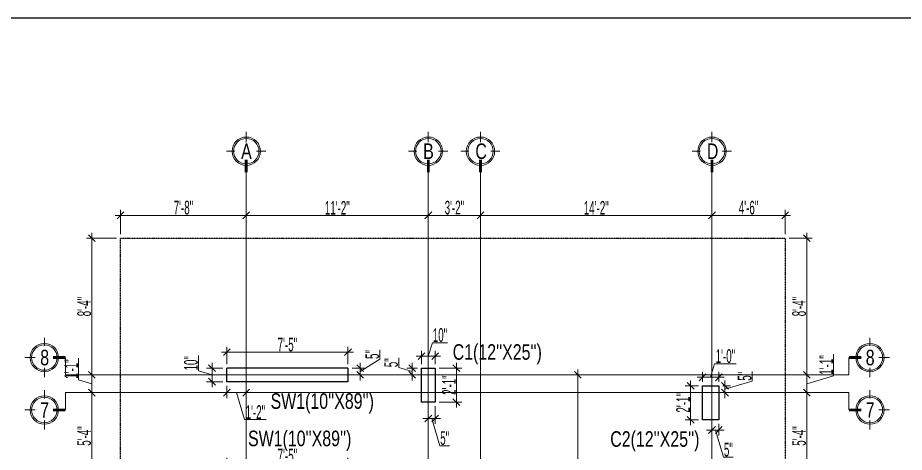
# Model space of a CAD drawing. Header units: inches. Extents: x 283072 to 301462, y 26630 to 62925.
# Drawn here: x 296025 to 296676, y 29705 to 30024 of the extents above; entities that cross this region are included whole.
import ezdxf

# ---------------------------------------------------------------- set-up
doc = ezdxf.new("R2010")
doc.units = ezdxf.units.IN
doc.header["$MEASUREMENT"] = 0
doc.header["$PDMODE"] = 2
doc.linetypes.add('CENTER2', pattern=[1.125, 0.75, -0.125, 0.125, -0.125])
doc.linetypes.add('DASHDOT', pattern=[25.4, 12.7, -6.35, 0, -6.35])
doc.layers.get('0').update_dxf_attribs({"lineweight": 5})
for name, color, linetype, lineweight in [('BUILDING_OUTER_P3', 1, 'Continuous', 35), ('column', 1, 'Continuous', 30), ('Dime.', 7, 'Continuous', 15), ('Dimension.', 7, 'Continuous', 5), ('Grid+Di', 194, 'CENTER2', 15)]:
    doc.layers.add(name, color=color, linetype=linetype, lineweight=lineweight)
doc.styles.add('ltcnbt', font='swisscl.ttf', dxfattribs={"width": 0.7, "height": 10})
doc.styles.add('style4', font='swisscl.ttf')
doc.dimstyles.new('SCALE-50', dxfattribs={"dimtxt": 9, "dimasz": 5, "dimexe": 4, "dimexo": 3, "dimgap": 0.5, "dimtad": 1, "dimdec": 0, "dimzin": 3, "dimdsep": 46, "dimlunit": 4, "dimtxsty": 'ltcnbt', "dimblk": 'OBLIQUE', "dimcen": 0.09375, "dimdle": 4, "dimclrd": 252, "dimclre": 252, "dimclrt": 7, "dimadec": 0, "dimazin": 0, "dimtfac": 1, "dimtdec": 0, "dimtofl": 0, "dimtmove": 1, "dimatfit": 3, "dimfxl": 3, "dimtolj": 1, "dimtzin": 0, "dimlwd": 15, "dimlwe": 15, "dimarcsym": 0})

# ---------------------------------------------------------------- blocks, each defined once
blk = doc.blocks.new('GN')
at = {"layer": 'Grid+Di', "color": 5, "linetype": 'ByBlock', "lineweight": 0}
for points in [[(0, 7.97), (0, 13.6)], [(-6.26, 0), (-13.44, 0)], [(0, -13.43), (0, -7.03)]]:
    blk.add_lwpolyline(points, dxfattribs=at)
at = {"layer": 'Grid+Di', "color": 5, "linetype": 'ByBlock', "lineweight": 0, "const_width": 2}
blk.add_lwpolyline([(14.47, 0), (5.86, 0)], dxfattribs=at)
at = {"layer": 'Grid+Di', "color": 5, "linetype": 'ByBlock'}
for radius in [9.76, 8.76]:
    blk.add_circle((0, 0), radius, dxfattribs=at)
blk = doc.blocks.new('_Oblique')
at = {"color": 0, "linetype": 'ByBlock', "lineweight": -2}
blk.add_line((-0.5, -0.5), (0.5, 0.5), dxfattribs=at)
blk = doc.blocks.new('*D504')
at = {"layer": 'Defpoints', "color": 0, "linetype": 'ByBlock', "lineweight": 30, "ltscale": 200, "transparency": 16777216}
for p in [(296079.87, 29748.66), (296100.92, 29748.66), (296100.92, 29684.85)]:
    blk.add_point(p, dxfattribs=at)
at = {"layer": 'Dimension.', "color": 252, "lineweight": 15, "ltscale": 200, "transparency": 16777216}
for p, q in [((296079.87, 29680.85), (296079.87, 29752.66)), ((296097.92, 29748.66), (296075.87, 29748.66)), ((296097.92, 29684.85), (296075.87, 29684.85))]:
    blk.add_line(p, q, dxfattribs=at)
at = {"layer": 'Dimension.', "color": 252, "linetype": 'ByBlock', "lineweight": 15, "ltscale": 200, "transparency": 16777216, "xscale": 5, "yscale": 5, "zscale": 5}
for p, rotation in [((296079.87, 29748.66), 90), ((296079.87, 29684.85), 270)]:
    blk.add_blockref('_Oblique', p, dxfattribs=dict(at, rotation=rotation))
at = {"layer": 'Dimension.', "color": 7, "linetype": 'ByBlock', "lineweight": 15, "ltscale": 200, "transparency": 16777216, "insert": (296074.27, 29716.76), "char_height": 10, "attachment_point": 5, "rotation": 90, "style": 'ltcnbt'}
blk.add_mtext('\\A1;5\'-4"', dxfattribs=at)
blk = doc.blocks.new('*D505')
at = {"layer": 'Defpoints', "color": 0, "linetype": 'ByBlock', "lineweight": 30, "ltscale": 200, "transparency": 16777216}
for p in [(296079.87, 29761.66), (296100.92, 29761.66), (296100.92, 29748.66)]:
    blk.add_point(p, dxfattribs=at)
at = {"layer": 'Dimension.', "color": 252, "lineweight": 15, "ltscale": 200, "transparency": 16777216}
for p, q in [((296070.12, 29758.08), (296070.12, 29773.86)), ((296079.87, 29744.66), (296079.87, 29765.66)), ((296079.87, 29755.16), (296070.12, 29758.08)), ((296097.92, 29761.66), (296075.87, 29761.66)), ((296097.92, 29748.66), (296075.87, 29748.66))]:
    blk.add_line(p, q, dxfattribs=at)
at = {"layer": 'Dimension.', "color": 252, "linetype": 'ByBlock', "lineweight": 15, "ltscale": 200, "transparency": 16777216, "xscale": 5, "yscale": 5, "zscale": 5}
for p, rotation in [((296079.87, 29761.66), 90), ((296079.87, 29748.66), 270)]:
    blk.add_blockref('_Oblique', p, dxfattribs=dict(at, rotation=rotation))
at = {"layer": 'Dimension.', "color": 7, "linetype": 'ByBlock', "lineweight": 15, "ltscale": 200, "transparency": 16777216, "insert": (296064.62, 29765.97), "char_height": 10, "attachment_point": 5, "rotation": 90, "style": 'ltcnbt'}
blk.add_mtext('\\A1;1\'-1"', dxfattribs=at)
blk = doc.blocks.new('*D506')
at = {"layer": 'Defpoints', "color": 0, "linetype": 'ByBlock', "lineweight": 30, "ltscale": 200, "transparency": 16777216}
for p in [(296079.87, 29862.08), (296100.92, 29862.08), (296100.92, 29761.66)]:
    blk.add_point(p, dxfattribs=at)
at = {"layer": 'Dimension.', "color": 252, "lineweight": 15, "ltscale": 200, "transparency": 16777216}
for p, q in [((296097.92, 29862.08), (296075.87, 29862.08)), ((296079.87, 29757.66), (296079.87, 29866.08)), ((296097.92, 29761.66), (296075.87, 29761.66))]:
    blk.add_line(p, q, dxfattribs=at)
at = {"layer": 'Dimension.', "color": 252, "linetype": 'ByBlock', "lineweight": 15, "ltscale": 200, "transparency": 16777216, "xscale": 5, "yscale": 5, "zscale": 5}
for p, rotation in [((296079.87, 29862.08), 90), ((296079.87, 29761.66), 270)]:
    blk.add_blockref('_Oblique', p, dxfattribs=dict(at, rotation=rotation))
at = {"layer": 'Dimension.', "color": 7, "linetype": 'ByBlock', "lineweight": 15, "ltscale": 200, "transparency": 16777216, "insert": (296074.25, 29811.87), "char_height": 10, "attachment_point": 5, "rotation": 90, "style": 'ltcnbt'}
blk.add_mtext('\\A1;8\'-4"', dxfattribs=at)
blk = doc.blocks.new('*D507')
at = {"layer": 'Defpoints', "color": 0, "linetype": 'ByBlock', "lineweight": 30, "ltscale": 200, "transparency": 16777216}
for p in [(296193.23, 29878.89), (296100.92, 29862.08), (296193.23, 29862.08)]:
    blk.add_point(p, dxfattribs=at)
at = {"layer": 'Dimension.', "color": 252, "lineweight": 15, "ltscale": 200, "transparency": 16777216}
for p, q in [((296100.92, 29865.08), (296100.92, 29882.89)), ((296193.23, 29865.08), (296193.23, 29882.89)), ((296096.92, 29878.89), (296197.23, 29878.89))]:
    blk.add_line(p, q, dxfattribs=at)
at = {"layer": 'Dimension.', "color": 252, "linetype": 'ByBlock', "lineweight": 15, "ltscale": 200, "transparency": 16777216, "xscale": 5, "yscale": 5, "zscale": 5, "rotation": 180}
blk.add_blockref('_Oblique', (296100.92, 29878.89), dxfattribs=at)
at = {"layer": 'Dimension.', "color": 252, "linetype": 'ByBlock', "lineweight": 15, "ltscale": 200, "transparency": 16777216, "xscale": 5, "yscale": 5, "zscale": 5}
blk.add_blockref('_Oblique', (296193.23, 29878.89), dxfattribs=at)
at = {"layer": 'Dimension.', "color": 7, "linetype": 'ByBlock', "lineweight": 15, "ltscale": 200, "transparency": 16777216, "insert": (296147.08, 29884.51), "char_height": 10, "attachment_point": 5, "style": 'ltcnbt'}
blk.add_mtext('\\A1;7\'-8"', dxfattribs=at)
blk = doc.blocks.new('*D508')
at = {"layer": 'Defpoints', "color": 0, "linetype": 'ByBlock', "lineweight": 30, "ltscale": 200, "transparency": 16777216}
for p in [(296326.92, 29878.89), (296193.23, 29862.08), (296326.92, 29862.08)]:
    blk.add_point(p, dxfattribs=at)
at = {"layer": 'Dimension.', "color": 252, "lineweight": 15, "ltscale": 200, "transparency": 16777216}
for p, q in [((296193.23, 29865.08), (296193.23, 29882.89)), ((296326.92, 29865.08), (296326.92, 29882.89)), ((296189.23, 29878.89), (296330.92, 29878.89))]:
    blk.add_line(p, q, dxfattribs=at)
at = {"layer": 'Dimension.', "color": 252, "linetype": 'ByBlock', "lineweight": 15, "ltscale": 200, "transparency": 16777216, "xscale": 5, "yscale": 5, "zscale": 5, "rotation": 180}
blk.add_blockref('_Oblique', (296193.23, 29878.89), dxfattribs=at)
at = {"layer": 'Dimension.', "color": 252, "linetype": 'ByBlock', "lineweight": 15, "ltscale": 200, "transparency": 16777216, "xscale": 5, "yscale": 5, "zscale": 5}
blk.add_blockref('_Oblique', (296326.92, 29878.89), dxfattribs=at)
at = {"layer": 'Dimension.', "color": 7, "linetype": 'ByBlock', "lineweight": 15, "ltscale": 200, "transparency": 16777216, "insert": (296260.08, 29884.41), "char_height": 10, "attachment_point": 5, "style": 'ltcnbt'}
blk.add_mtext('\\A1;11\'-2"', dxfattribs=at)
blk = doc.blocks.new('*D509')
at = {"layer": 'Defpoints', "color": 0, "linetype": 'ByBlock', "lineweight": 30, "ltscale": 200, "transparency": 16777216}
for p in [(296365.23, 29878.89), (296326.92, 29862.08), (296365.23, 29862.08)]:
    blk.add_point(p, dxfattribs=at)
at = {"layer": 'Dimension.', "color": 252, "lineweight": 15, "ltscale": 200, "transparency": 16777216}
for p, q in [((296326.92, 29865.08), (296326.92, 29882.89)), ((296365.23, 29865.08), (296365.23, 29882.89)), ((296322.92, 29878.89), (296369.23, 29878.89))]:
    blk.add_line(p, q, dxfattribs=at)
at = {"layer": 'Dimension.', "color": 252, "linetype": 'ByBlock', "lineweight": 15, "ltscale": 200, "transparency": 16777216, "xscale": 5, "yscale": 5, "zscale": 5, "rotation": 180}
blk.add_blockref('_Oblique', (296326.92, 29878.89), dxfattribs=at)
at = {"layer": 'Dimension.', "color": 252, "linetype": 'ByBlock', "lineweight": 15, "ltscale": 200, "transparency": 16777216, "xscale": 5, "yscale": 5, "zscale": 5}
blk.add_blockref('_Oblique', (296365.23, 29878.89), dxfattribs=at)
at = {"layer": 'Dimension.', "color": 7, "linetype": 'ByBlock', "lineweight": 15, "ltscale": 200, "transparency": 16777216, "insert": (296346.08, 29884.51), "char_height": 10, "attachment_point": 5, "style": 'ltcnbt'}
blk.add_mtext('\\A1;3\'-2"', dxfattribs=at)
blk = doc.blocks.new('*D510')
at = {"layer": 'Defpoints', "color": 0, "linetype": 'ByBlock', "lineweight": 30, "ltscale": 200, "transparency": 16777216}
for p in [(296535.23, 29878.89), (296365.23, 29862.08), (296535.23, 29862.08)]:
    blk.add_point(p, dxfattribs=at)
at = {"layer": 'Dimension.', "color": 252, "lineweight": 15, "ltscale": 200, "transparency": 16777216}
for p, q in [((296365.23, 29865.08), (296365.23, 29882.89)), ((296535.23, 29865.08), (296535.23, 29882.89)), ((296361.23, 29878.89), (296539.23, 29878.89))]:
    blk.add_line(p, q, dxfattribs=at)
at = {"layer": 'Dimension.', "color": 252, "linetype": 'ByBlock', "lineweight": 15, "ltscale": 200, "transparency": 16777216, "xscale": 5, "yscale": 5, "zscale": 5, "rotation": 180}
blk.add_blockref('_Oblique', (296365.23, 29878.89), dxfattribs=at)
at = {"layer": 'Dimension.', "color": 252, "linetype": 'ByBlock', "lineweight": 15, "ltscale": 200, "transparency": 16777216, "xscale": 5, "yscale": 5, "zscale": 5}
blk.add_blockref('_Oblique', (296535.23, 29878.89), dxfattribs=at)
at = {"layer": 'Dimension.', "color": 7, "linetype": 'ByBlock', "lineweight": 15, "ltscale": 200, "transparency": 16777216, "insert": (296450.23, 29884.41), "char_height": 10, "attachment_point": 5, "style": 'ltcnbt'}
blk.add_mtext('\\A1;14\'-2"', dxfattribs=at)
blk = doc.blocks.new('*D511')
at = {"layer": 'Defpoints', "color": 0, "linetype": 'ByBlock', "lineweight": 30, "ltscale": 200, "transparency": 16777216}
for p in [(296588.92, 29878.89), (296535.23, 29862.08), (296588.92, 29862.08)]:
    blk.add_point(p, dxfattribs=at)
at = {"layer": 'Dimension.', "color": 252, "lineweight": 15, "ltscale": 200, "transparency": 16777216}
for p, q in [((296535.23, 29865.08), (296535.23, 29882.89)), ((296588.92, 29865.08), (296588.92, 29882.89)), ((296531.23, 29878.89), (296592.92, 29878.89))]:
    blk.add_line(p, q, dxfattribs=at)
at = {"layer": 'Dimension.', "color": 252, "linetype": 'ByBlock', "lineweight": 15, "ltscale": 200, "transparency": 16777216, "xscale": 5, "yscale": 5, "zscale": 5, "rotation": 180}
blk.add_blockref('_Oblique', (296535.23, 29878.89), dxfattribs=at)
at = {"layer": 'Dimension.', "color": 252, "linetype": 'ByBlock', "lineweight": 15, "ltscale": 200, "transparency": 16777216, "xscale": 5, "yscale": 5, "zscale": 5}
blk.add_blockref('_Oblique', (296588.92, 29878.89), dxfattribs=at)
at = {"layer": 'Dimension.', "color": 7, "linetype": 'ByBlock', "lineweight": 15, "ltscale": 200, "transparency": 16777216, "insert": (296562.08, 29884.51), "char_height": 10, "attachment_point": 5, "style": 'ltcnbt'}
blk.add_mtext('\\A1;4\'-6"', dxfattribs=at)
blk = doc.blocks.new('*D517')
at = {"layer": 'Defpoints', "color": 0, "linetype": 'ByBlock', "lineweight": 30, "ltscale": 200, "transparency": 16777216}
for p in [(296588.92, 29748.66), (296604.82, 29748.66), (296588.92, 29684.85)]:
    blk.add_point(p, dxfattribs=at)
at = {"layer": 'Dimension.', "color": 252, "lineweight": 15, "ltscale": 200, "transparency": 16777216}
for p, q in [((296604.82, 29680.85), (296604.82, 29752.66)), ((296591.92, 29748.66), (296608.82, 29748.66)), ((296591.92, 29684.85), (296608.82, 29684.85))]:
    blk.add_line(p, q, dxfattribs=at)
at = {"layer": 'Dimension.', "color": 252, "linetype": 'ByBlock', "lineweight": 15, "ltscale": 200, "transparency": 16777216, "xscale": 5, "yscale": 5, "zscale": 5}
for p, rotation in [((296604.82, 29748.66), 90), ((296604.82, 29684.85), 270)]:
    blk.add_blockref('_Oblique', p, dxfattribs=dict(at, rotation=rotation))
at = {"layer": 'Dimension.', "color": 7, "linetype": 'ByBlock', "lineweight": 15, "ltscale": 200, "transparency": 16777216, "insert": (296599.22, 29716.76), "char_height": 10, "attachment_point": 5, "rotation": 90, "style": 'ltcnbt'}
blk.add_mtext('\\A1;5\'-4"', dxfattribs=at)
blk = doc.blocks.new('*D518')
at = {"layer": 'Defpoints', "color": 0, "linetype": 'ByBlock', "lineweight": 30, "ltscale": 200, "transparency": 16777216}
for p in [(296588.92, 29761.66), (296604.82, 29761.66), (296588.92, 29748.66)]:
    blk.add_point(p, dxfattribs=at)
at = {"layer": 'Dimension.', "color": 252, "lineweight": 15, "ltscale": 200, "transparency": 16777216}
for p, q in [((296624.57, 29761.08), (296624.57, 29776.86)), ((296604.82, 29744.66), (296604.82, 29765.66)), ((296591.92, 29761.66), (296608.82, 29761.66)), ((296604.82, 29755.16), (296624.57, 29761.08)), ((296591.92, 29748.66), (296608.82, 29748.66))]:
    blk.add_line(p, q, dxfattribs=at)
at = {"layer": 'Dimension.', "color": 252, "linetype": 'ByBlock', "lineweight": 15, "ltscale": 200, "transparency": 16777216, "xscale": 5, "yscale": 5, "zscale": 5}
for p, rotation in [((296604.82, 29761.66), 90), ((296604.82, 29748.66), 270)]:
    blk.add_blockref('_Oblique', p, dxfattribs=dict(at, rotation=rotation))
at = {"layer": 'Dimension.', "color": 7, "linetype": 'ByBlock', "lineweight": 15, "ltscale": 200, "transparency": 16777216, "insert": (296619.07, 29768.97), "char_height": 10, "attachment_point": 5, "rotation": 90, "style": 'ltcnbt'}
blk.add_mtext('\\A1;1\'-1"', dxfattribs=at)
blk = doc.blocks.new('*D519')
at = {"layer": 'Defpoints', "color": 0, "linetype": 'ByBlock', "lineweight": 30, "ltscale": 200, "transparency": 16777216}
for p in [(296588.92, 29862.08), (296604.82, 29862.08), (296588.92, 29761.66)]:
    blk.add_point(p, dxfattribs=at)
at = {"layer": 'Dimension.', "color": 252, "lineweight": 15, "ltscale": 200, "transparency": 16777216}
for p, q in [((296591.92, 29862.08), (296608.82, 29862.08)), ((296604.82, 29757.66), (296604.82, 29866.08)), ((296591.92, 29761.66), (296608.82, 29761.66))]:
    blk.add_line(p, q, dxfattribs=at)
at = {"layer": 'Dimension.', "color": 252, "linetype": 'ByBlock', "lineweight": 15, "ltscale": 200, "transparency": 16777216, "xscale": 5, "yscale": 5, "zscale": 5}
for p, rotation in [((296604.82, 29862.08), 90), ((296604.82, 29761.66), 270)]:
    blk.add_blockref('_Oblique', p, dxfattribs=dict(at, rotation=rotation))
at = {"layer": 'Dimension.', "color": 7, "linetype": 'ByBlock', "lineweight": 15, "ltscale": 200, "transparency": 16777216, "insert": (296599.2, 29811.87), "char_height": 10, "attachment_point": 5, "rotation": 90, "style": 'ltcnbt'}
blk.add_mtext('\\A1;8\'-4"', dxfattribs=at)
blk = doc.blocks.new('*D532')
at = {"layer": 'Defpoints', "color": 0, "linetype": 'ByBlock', "lineweight": 30, "ltscale": 200, "transparency": 16777216}
for p in [(296519.54, 29753.66), (296528.23, 29753.66), (296528.23, 29728.66)]:
    blk.add_point(p, dxfattribs=at)
at = {"layer": 'Dimension.', "color": 252, "lineweight": 15, "ltscale": 200, "transparency": 16777216}
for p, q in [((296519.54, 29724.66), (296519.54, 29757.66)), ((296525.23, 29753.66), (296515.54, 29753.66)), ((296525.23, 29728.66), (296515.54, 29728.66))]:
    blk.add_line(p, q, dxfattribs=at)
at = {"layer": 'Dimension.', "color": 252, "linetype": 'ByBlock', "lineweight": 15, "ltscale": 200, "transparency": 16777216, "xscale": 5, "yscale": 5, "zscale": 5}
for p, rotation in [((296519.54, 29753.66), 90), ((296519.54, 29728.66), 270)]:
    blk.add_blockref('_Oblique', p, dxfattribs=dict(at, rotation=rotation))
at = {"layer": 'Dimension.', "color": 7, "linetype": 'ByBlock', "lineweight": 15, "ltscale": 200, "transparency": 16777216, "insert": (296514.02, 29741.16), "char_height": 10, "attachment_point": 5, "rotation": 90, "style": 'ltcnbt'}
blk.add_mtext('\\A1;2\'-1"', dxfattribs=at)
blk = doc.blocks.new('*D533')
at = {"layer": 'Defpoints', "color": 0, "linetype": 'ByBlock', "lineweight": 30, "ltscale": 200, "transparency": 16777216}
for p in [(296540.23, 29759.94), (296528.23, 29753.66), (296540.23, 29753.66)]:
    blk.add_point(p, dxfattribs=at)
at = {"layer": 'Dimension.', "color": 252, "lineweight": 15, "ltscale": 200, "transparency": 16777216}
for p, q in [((296528.23, 29756.66), (296528.23, 29763.94)), ((296534.23, 29759.94), (296537.19, 29769.82)), ((296537.19, 29769.82), (296552.96, 29769.82)), ((296540.23, 29756.66), (296540.23, 29763.94)), ((296524.23, 29759.94), (296544.23, 29759.94))]:
    blk.add_line(p, q, dxfattribs=at)
at = {"layer": 'Dimension.', "color": 252, "linetype": 'ByBlock', "lineweight": 15, "ltscale": 200, "transparency": 16777216, "xscale": 5, "yscale": 5, "zscale": 5, "rotation": 180}
blk.add_blockref('_Oblique', (296528.23, 29759.94), dxfattribs=at)
at = {"layer": 'Dimension.', "color": 252, "linetype": 'ByBlock', "lineweight": 15, "ltscale": 200, "transparency": 16777216, "xscale": 5, "yscale": 5, "zscale": 5}
blk.add_blockref('_Oblique', (296540.23, 29759.94), dxfattribs=at)
at = {"layer": 'Dimension.', "color": 7, "linetype": 'ByBlock', "lineweight": 15, "ltscale": 200, "transparency": 16777216, "insert": (296545.08, 29775.44), "char_height": 10, "attachment_point": 5, "style": 'ltcnbt'}
blk.add_mtext('\\A1;1\'-0"', dxfattribs=at)
blk = doc.blocks.new('*D534')
at = {"layer": 'Defpoints', "color": 0, "linetype": 'ByBlock', "lineweight": 30, "ltscale": 200, "transparency": 16777216}
for p in [(296331.92, 29766.66), (296331.92, 29741.66), (296347.54, 29741.66)]:
    blk.add_point(p, dxfattribs=at)
at = {"layer": 'Dimension.', "color": 252, "lineweight": 15, "ltscale": 200, "transparency": 16777216}
for p, q in [((296347.54, 29770.66), (296347.54, 29737.66)), ((296334.92, 29766.66), (296351.54, 29766.66)), ((296334.92, 29741.66), (296351.54, 29741.66))]:
    blk.add_line(p, q, dxfattribs=at)
at = {"layer": 'Dimension.', "color": 252, "linetype": 'ByBlock', "lineweight": 15, "ltscale": 200, "transparency": 16777216, "xscale": 5, "yscale": 5, "zscale": 5}
for p, rotation in [((296347.54, 29766.66), 90), ((296347.54, 29741.66), 270)]:
    blk.add_blockref('_Oblique', p, dxfattribs=dict(at, rotation=rotation))
at = {"layer": 'Dimension.', "color": 7, "linetype": 'ByBlock', "lineweight": 15, "ltscale": 200, "transparency": 16777216, "insert": (296342.02, 29754.16), "char_height": 10, "attachment_point": 5, "rotation": 90, "style": 'ltcnbt'}
blk.add_mtext('\\A1;2\'-1"', dxfattribs=at)
blk = doc.blocks.new('*D535')
at = {"layer": 'Defpoints', "color": 0, "linetype": 'ByBlock', "lineweight": 30, "ltscale": 200, "transparency": 16777216}
for p in [(296321.92, 29775.39), (296321.92, 29766.66), (296331.92, 29766.66)]:
    blk.add_point(p, dxfattribs=at)
at = {"layer": 'Dimension.', "color": 252, "lineweight": 15, "ltscale": 200, "transparency": 16777216}
for p, q in [((296326.92, 29775.39), (296329.88, 29785.26)), ((296329.88, 29785.26), (296341.08, 29785.26)), ((296321.92, 29769.66), (296321.92, 29779.39)), ((296331.92, 29769.66), (296331.92, 29779.39)), ((296335.92, 29775.39), (296317.92, 29775.39))]:
    blk.add_line(p, q, dxfattribs=at)
at = {"layer": 'Dimension.', "color": 252, "linetype": 'ByBlock', "lineweight": 15, "ltscale": 200, "transparency": 16777216, "xscale": 5, "yscale": 5, "zscale": 5, "rotation": 180}
blk.add_blockref('_Oblique', (296321.92, 29775.39), dxfattribs=at)
at = {"layer": 'Dimension.', "color": 252, "linetype": 'ByBlock', "lineweight": 15, "ltscale": 200, "transparency": 16777216, "xscale": 5, "yscale": 5, "zscale": 5}
blk.add_blockref('_Oblique', (296331.92, 29775.39), dxfattribs=at)
at = {"layer": 'Dimension.', "color": 7, "linetype": 'ByBlock', "lineweight": 15, "ltscale": 200, "transparency": 16777216, "insert": (296335.48, 29790.88), "char_height": 10, "attachment_point": 5, "style": 'ltcnbt'}
blk.add_mtext('\\A1;10"', dxfattribs=at)
blk = doc.blocks.new('*D536')
at = {"layer": 'Defpoints', "color": 0, "linetype": 'ByBlock', "lineweight": 30, "ltscale": 200, "transparency": 16777216}
for p in [(296178.97, 29778.33), (296178.97, 29766.66), (296267.92, 29766.66)]:
    blk.add_point(p, dxfattribs=at)
at = {"layer": 'Dimension.', "color": 252, "lineweight": 15, "ltscale": 200, "transparency": 16777216}
for p, q in [((296271.92, 29778.33), (296174.97, 29778.33)), ((296178.97, 29769.66), (296178.97, 29782.33)), ((296267.92, 29769.66), (296267.92, 29782.33))]:
    blk.add_line(p, q, dxfattribs=at)
at = {"layer": 'Dimension.', "color": 252, "linetype": 'ByBlock', "lineweight": 15, "ltscale": 200, "transparency": 16777216, "xscale": 5, "yscale": 5, "zscale": 5, "rotation": 180}
blk.add_blockref('_Oblique', (296178.97, 29778.33), dxfattribs=at)
at = {"layer": 'Dimension.', "color": 252, "linetype": 'ByBlock', "lineweight": 15, "ltscale": 200, "transparency": 16777216, "xscale": 5, "yscale": 5, "zscale": 5}
blk.add_blockref('_Oblique', (296267.92, 29778.33), dxfattribs=at)
at = {"layer": 'Dimension.', "color": 7, "linetype": 'ByBlock', "lineweight": 15, "ltscale": 200, "transparency": 16777216, "insert": (296223.44, 29783.93), "char_height": 10, "attachment_point": 5, "style": 'ltcnbt'}
blk.add_mtext('\\A1;7\'-5"', dxfattribs=at)
blk = doc.blocks.new('*D537')
at = {"layer": 'Defpoints', "color": 0, "linetype": 'ByBlock', "lineweight": 30, "ltscale": 200, "transparency": 16777216}
for p in [(296178.97, 29696.74), (296178.97, 29689.85), (296267.92, 29689.85)]:
    blk.add_point(p, dxfattribs=at)
at = {"layer": 'Dimension.', "color": 252, "lineweight": 15, "ltscale": 200, "transparency": 16777216}
for p, q in [((296178.97, 29692.85), (296178.97, 29700.74)), ((296267.92, 29692.85), (296267.92, 29700.74)), ((296271.92, 29696.74), (296174.97, 29696.74))]:
    blk.add_line(p, q, dxfattribs=at)
at = {"layer": 'Dimension.', "color": 252, "linetype": 'ByBlock', "lineweight": 15, "ltscale": 200, "transparency": 16777216, "xscale": 5, "yscale": 5, "zscale": 5, "rotation": 180}
blk.add_blockref('_Oblique', (296178.97, 29696.74), dxfattribs=at)
at = {"layer": 'Dimension.', "color": 252, "linetype": 'ByBlock', "lineweight": 15, "ltscale": 200, "transparency": 16777216, "xscale": 5, "yscale": 5, "zscale": 5}
blk.add_blockref('_Oblique', (296267.92, 29696.74), dxfattribs=at)
at = {"layer": 'Dimension.', "color": 7, "linetype": 'ByBlock', "lineweight": 15, "ltscale": 200, "transparency": 16777216, "insert": (296223.44, 29702.35), "char_height": 10, "attachment_point": 5, "style": 'ltcnbt'}
blk.add_mtext('\\A1;7\'-5"', dxfattribs=at)
blk = doc.blocks.new('*D573')
at = {"layer": 'Defpoints', "color": 0, "linetype": 'ByBlock', "lineweight": 30, "ltscale": 200, "transparency": 16777216}
for p in [(296267.92, 29766.66), (296276.93, 29766.66), (296267.92, 29761.66)]:
    blk.add_point(p, dxfattribs=at)
at = {"layer": 'Dimension.', "color": 252, "lineweight": 15, "ltscale": 200, "transparency": 16777216}
for p, q in [((296291.39, 29773.17), (296291.39, 29780.15)), ((296276.93, 29764.16), (296291.39, 29773.17)), ((296276.93, 29757.66), (296276.93, 29770.66)), ((296270.92, 29766.66), (296280.93, 29766.66)), ((296270.92, 29761.66), (296280.93, 29761.66))]:
    blk.add_line(p, q, dxfattribs=at)
at = {"layer": 'Dimension.', "color": 252, "linetype": 'ByBlock', "lineweight": 15, "ltscale": 200, "transparency": 16777216, "xscale": 5, "yscale": 5, "zscale": 5}
for p, rotation in [((296276.93, 29766.66), 90), ((296276.93, 29761.66), 270)]:
    blk.add_blockref('_Oblique', p, dxfattribs=dict(at, rotation=rotation))
at = {"layer": 'Dimension.', "color": 7, "linetype": 'ByBlock', "lineweight": 15, "ltscale": 200, "transparency": 16777216, "insert": (296285.79, 29776.66), "char_height": 10, "attachment_point": 5, "rotation": 90, "style": 'ltcnbt'}
blk.add_mtext('\\A1;5"', dxfattribs=at)
blk = doc.blocks.new('*D574')
at = {"layer": 'Defpoints', "color": 0, "linetype": 'ByBlock', "lineweight": 30, "ltscale": 200, "transparency": 16777216}
for p in [(296178.97, 29756.66), (296193.23, 29756.66), (296178.97, 29748.66)]:
    blk.add_point(p, dxfattribs=at)
at = {"layer": 'Dimension.', "color": 252, "lineweight": 15, "ltscale": 200, "transparency": 16777216}
for p, q in [((296178.97, 29753.66), (296178.97, 29744.66)), ((296193.23, 29753.66), (296193.23, 29744.66)), ((296197.23, 29748.66), (296174.97, 29748.66)), ((296186.1, 29748.66), (296192.04, 29728.85)), ((296192.04, 29728.85), (296207.81, 29728.85))]:
    blk.add_line(p, q, dxfattribs=at)
at = {"layer": 'Dimension.', "color": 252, "linetype": 'ByBlock', "lineweight": 15, "ltscale": 200, "transparency": 16777216, "xscale": 5, "yscale": 5, "zscale": 5, "rotation": 180}
blk.add_blockref('_Oblique', (296178.97, 29748.66), dxfattribs=at)
at = {"layer": 'Dimension.', "color": 252, "linetype": 'ByBlock', "lineweight": 15, "ltscale": 200, "transparency": 16777216, "xscale": 5, "yscale": 5, "zscale": 5}
blk.add_blockref('_Oblique', (296193.23, 29748.66), dxfattribs=at)
at = {"layer": 'Dimension.', "color": 7, "linetype": 'ByBlock', "lineweight": 15, "ltscale": 200, "transparency": 16777216, "insert": (296199.93, 29734.37), "char_height": 10, "attachment_point": 5, "style": 'ltcnbt'}
blk.add_mtext('\\A1;1\'-2"', dxfattribs=at)
blk = doc.blocks.new('*D575')
at = {"layer": 'Defpoints', "color": 0, "linetype": 'ByBlock', "lineweight": 30, "ltscale": 200, "transparency": 16777216}
for p in [(296168.13, 29766.66), (296178.97, 29766.66), (296178.97, 29756.66)]:
    blk.add_point(p, dxfattribs=at)
at = {"layer": 'Dimension.', "color": 252, "lineweight": 15, "ltscale": 200, "transparency": 16777216}
for p, q in [((296158.26, 29764.62), (296158.26, 29775.82)), ((296168.13, 29752.66), (296168.13, 29770.66)), ((296168.13, 29761.66), (296158.26, 29764.62)), ((296175.97, 29766.66), (296164.13, 29766.66)), ((296175.97, 29756.66), (296164.13, 29756.66))]:
    blk.add_line(p, q, dxfattribs=at)
at = {"layer": 'Dimension.', "color": 252, "linetype": 'ByBlock', "lineweight": 15, "ltscale": 200, "transparency": 16777216, "xscale": 5, "yscale": 5, "zscale": 5}
for p, rotation in [((296168.13, 29766.66), 90), ((296168.13, 29756.66), 270)]:
    blk.add_blockref('_Oblique', p, dxfattribs=dict(at, rotation=rotation))
at = {"layer": 'Dimension.', "color": 7, "linetype": 'ByBlock', "lineweight": 15, "ltscale": 200, "transparency": 16777216, "insert": (296152.64, 29770.22), "char_height": 10, "attachment_point": 5, "rotation": 90, "style": 'ltcnbt'}
blk.add_mtext('\\A1;10"', dxfattribs=at)
blk = doc.blocks.new('*D576')
at = {"layer": 'Defpoints', "color": 0, "linetype": 'ByBlock', "lineweight": 30, "ltscale": 200, "transparency": 16777216}
for p in [(296315.1, 29766.66), (296321.92, 29766.66), (296321.92, 29761.66)]:
    blk.add_point(p, dxfattribs=at)
at = {"layer": 'Dimension.', "color": 252, "lineweight": 15, "ltscale": 200, "transparency": 16777216}
for p, q in [((296305.25, 29767.11), (296305.25, 29774.1)), ((296315.1, 29757.66), (296315.1, 29770.66)), ((296315.1, 29764.16), (296305.25, 29767.11)), ((296318.92, 29766.66), (296311.1, 29766.66)), ((296318.92, 29761.66), (296311.1, 29761.66))]:
    blk.add_line(p, q, dxfattribs=at)
at = {"layer": 'Dimension.', "color": 252, "linetype": 'ByBlock', "lineweight": 15, "ltscale": 200, "transparency": 16777216, "xscale": 5, "yscale": 5, "zscale": 5}
for p, rotation in [((296315.1, 29766.66), 90), ((296315.1, 29761.66), 270)]:
    blk.add_blockref('_Oblique', p, dxfattribs=dict(at, rotation=rotation))
at = {"layer": 'Dimension.', "color": 7, "linetype": 'ByBlock', "lineweight": 15, "ltscale": 200, "transparency": 16777216, "insert": (296299.64, 29770.61), "char_height": 10, "attachment_point": 5, "rotation": 90, "style": 'ltcnbt'}
blk.add_mtext('\\A1;5"', dxfattribs=at)
blk = doc.blocks.new('*D577')
at = {"layer": 'Defpoints', "color": 0, "linetype": 'ByBlock', "lineweight": 30, "ltscale": 200, "transparency": 16777216}
for p in [(296326.92, 29741.66), (296331.92, 29741.66), (296331.92, 29729.62)]:
    blk.add_point(p, dxfattribs=at)
at = {"layer": 'Dimension.', "color": 252, "lineweight": 15, "ltscale": 200, "transparency": 16777216}
for p, q in [((296326.92, 29738.66), (296326.92, 29725.62)), ((296331.92, 29738.66), (296331.92, 29725.62)), ((296322.92, 29729.62), (296335.92, 29729.62)), ((296329.42, 29729.62), (296335.44, 29709.57)), ((296335.44, 29709.57), (296342.42, 29709.57))]:
    blk.add_line(p, q, dxfattribs=at)
at = {"layer": 'Dimension.', "color": 252, "linetype": 'ByBlock', "lineweight": 15, "ltscale": 200, "transparency": 16777216, "xscale": 5, "yscale": 5, "zscale": 5, "rotation": 180}
blk.add_blockref('_Oblique', (296326.92, 29729.62), dxfattribs=at)
at = {"layer": 'Dimension.', "color": 252, "linetype": 'ByBlock', "lineweight": 15, "ltscale": 200, "transparency": 16777216, "xscale": 5, "yscale": 5, "zscale": 5}
blk.add_blockref('_Oblique', (296331.92, 29729.62), dxfattribs=at)
at = {"layer": 'Dimension.', "color": 7, "linetype": 'ByBlock', "lineweight": 15, "ltscale": 200, "transparency": 16777216, "insert": (296338.93, 29715.17), "char_height": 10, "attachment_point": 5, "style": 'ltcnbt'}
blk.add_mtext('\\A1;5"', dxfattribs=at)
blk = doc.blocks.new('*D578')
at = {"layer": 'Defpoints', "color": 0, "linetype": 'ByBlock', "lineweight": 30, "ltscale": 200, "transparency": 16777216}
for p in [(296535.23, 29728.66), (296540.23, 29728.66), (296540.23, 29721.18)]:
    blk.add_point(p, dxfattribs=at)
at = {"layer": 'Dimension.', "color": 252, "lineweight": 15, "ltscale": 200, "transparency": 16777216}
for p, q in [((296535.23, 29725.66), (296535.23, 29717.18)), ((296540.23, 29725.66), (296540.23, 29717.18)), ((296531.23, 29721.18), (296544.23, 29721.18)), ((296537.73, 29721.18), (296543.75, 29701.13)), ((296543.75, 29701.13), (296550.73, 29701.13))]:
    blk.add_line(p, q, dxfattribs=at)
at = {"layer": 'Dimension.', "color": 252, "linetype": 'ByBlock', "lineweight": 15, "ltscale": 200, "transparency": 16777216, "xscale": 5, "yscale": 5, "zscale": 5, "rotation": 180}
blk.add_blockref('_Oblique', (296535.23, 29721.18), dxfattribs=at)
at = {"layer": 'Dimension.', "color": 252, "linetype": 'ByBlock', "lineweight": 15, "ltscale": 200, "transparency": 16777216, "xscale": 5, "yscale": 5, "zscale": 5}
blk.add_blockref('_Oblique', (296540.23, 29721.18), dxfattribs=at)
at = {"layer": 'Dimension.', "color": 7, "linetype": 'ByBlock', "lineweight": 15, "ltscale": 200, "transparency": 16777216, "insert": (296547.24, 29706.73), "char_height": 10, "attachment_point": 5, "style": 'ltcnbt'}
blk.add_mtext('\\A1;5"', dxfattribs=at)
blk = doc.blocks.new('*D579')
at = {"layer": 'Defpoints', "color": 0, "linetype": 'ByBlock', "lineweight": 30, "ltscale": 200, "transparency": 16777216}
for p in [(296540.23, 29753.66), (296544.78, 29753.66), (296540.68, 29748.66)]:
    blk.add_point(p, dxfattribs=at)
at = {"layer": 'Dimension.', "color": 252, "lineweight": 15, "ltscale": 200, "transparency": 16777216}
for p, q in [((296564.83, 29757.18), (296564.83, 29764.16)), ((296544.78, 29744.66), (296544.78, 29757.66)), ((296543.23, 29753.66), (296548.78, 29753.66)), ((296544.78, 29751.16), (296564.83, 29757.18)), ((296543.68, 29748.66), (296548.78, 29748.66))]:
    blk.add_line(p, q, dxfattribs=at)
at = {"layer": 'Dimension.', "color": 252, "linetype": 'ByBlock', "lineweight": 15, "ltscale": 200, "transparency": 16777216, "xscale": 5, "yscale": 5, "zscale": 5}
for p, rotation in [((296544.78, 29753.66), 90), ((296544.78, 29748.66), 270)]:
    blk.add_blockref('_Oblique', p, dxfattribs=dict(at, rotation=rotation))
at = {"layer": 'Dimension.', "color": 7, "linetype": 'ByBlock', "lineweight": 15, "ltscale": 200, "transparency": 16777216, "insert": (296559.23, 29760.67), "char_height": 10, "attachment_point": 5, "rotation": 90, "style": 'ltcnbt'}
blk.add_mtext('\\A1;5"', dxfattribs=at)
blk = doc.blocks.new('*D489')
at = {"layer": 'Defpoints', "color": 0, "linetype": 'ByBlock', "lineweight": 30, "ltscale": 200, "transparency": 16777216}
for p in [(296412.04, 29761.66), (296412.04, 28827.16), (296436.75, 28827.16)]:
    blk.add_point(p, dxfattribs=at)
at = {"layer": 'Dimension.', "color": 252, "lineweight": 15, "ltscale": 200, "transparency": 16777216}
for p, q in [((296436.75, 29765.66), (296436.75, 28823.16)), ((296415.04, 29761.66), (296440.75, 29761.66)), ((296415.04, 28827.16), (296440.75, 28827.16))]:
    blk.add_line(p, q, dxfattribs=at)
at = {"layer": 'Dimension.', "color": 252, "linetype": 'ByBlock', "lineweight": 15, "ltscale": 200, "transparency": 16777216, "xscale": 5, "yscale": 5, "zscale": 5}
for p, rotation in [((296436.75, 29761.66), 90), ((296436.75, 28827.16), 270)]:
    blk.add_blockref('_Oblique', p, dxfattribs=dict(at, rotation=rotation))
at = {"layer": 'Dimension.', "color": 7, "linetype": 'ByBlock', "lineweight": 15, "ltscale": 200, "transparency": 16777216, "insert": (296431.25, 29294.41), "char_height": 10, "attachment_point": 5, "rotation": 90, "style": 'ltcnbt'}
blk.add_mtext('\\A1;77\'-11"', dxfattribs=at)
blk = doc.blocks.new('WT43T2')
at = {"layer": 'column'}
for p, q in [((293094.37, 47288.89), (293094.37, 47298.89)), ((293183.32, 47298.89), (293094.37, 47298.89)), ((293183.32, 47298.89), (293183.32, 47288.89)), ((293183.32, 47288.89), (293094.37, 47288.89))]:
    blk.add_line(p, q, dxfattribs=at)
for points in [[(293237.32, 47298.89), (293247.32, 47298.89), (293247.32, 47273.89), (293237.32, 47273.89)], [(293443.64, 47285.89), (293455.64, 47285.89), (293455.64, 47260.89), (293443.64, 47260.89)]]:
    blk.add_lwpolyline(points, close=True, dxfattribs=at)

msp = doc.modelspace()

# ---------------------------------------------------------------- linework, layer by layer
at = {"layer": 'BUILDING_OUTER_P3', "linetype": 'DASHDOT', "lineweight": 30, "ltscale": 0.02}
for p, q in [((296100.92011, 28707.07655), (296100.92011, 29862.07655)), ((296100.92011, 29862.07655), (296588.92011, 29862.07655)), ((296100.92011, 28707.07655), (296100.92011, 29862.07655)), ((296588.92011, 29862.07655), (296588.92011, 28707.07655))]:
    msp.add_line(p, q, dxfattribs=at)
at = {"layer": 'Dimension.', "color": 6, "linetype": 'ByBlock', "lineweight": 30, "ltscale": 200}
msp.add_line((290407.92011, 30024.07655), (297115.92011, 30024.07655), dxfattribs=at)
at = {"layer": 'Grid+Di', "linetype": 'ByBlock', "lineweight": 15, "ltscale": 200}
for p, q in [((296193.23038, 29910.5805), (296193.23038, 28644.47835)), ((296326.92011, 29910.5805), (296326.92011, 28644.47835)), ((296365.23261, 29910.5805), (296365.23261, 28644.47835)), ((296535.23261, 29910.5805), (296535.23261, 28644.47835)), ((296060.42321, 29774.41678), (296060.42321, 29761.65949)), ((296635.75505, 29774.41678), (296635.75505, 29761.65949)), ((296635.75505, 29761.65949), (296060.42321, 29761.65949)), ((296635.75505, 29748.65949), (296060.42321, 29748.65949)), ((296060.42321, 29748.65949), (296060.42321, 29735.9022)), ((296635.75505, 29748.65949), (296635.75505, 29735.9022))]:
    msp.add_line(p, q, dxfattribs=at)

# ---------------------------------------------------------------- block references
at = {"layer": 'column', "linetype": 'ByBlock', "lineweight": 15}
msp.add_blockref('WT43T2', (3084.59738, -17532.22653), dxfattribs=at)
at = {"layer": 'Dime.', "xscale": -1.066601249971427, "yscale": 1.066601249971427, "zscale": 1.06660125, "rotation": 90}
for p in [(296193.23038, 29926.01538), (296326.92011, 29926.01538), (296365.23261, 29926.01538), (296535.23261, 29926.01538)]:
    msp.add_blockref('GN', p, dxfattribs=at)
at = {"layer": 'Dime.', "yscale": 1.066601249971427, "zscale": 1.06660125}
for p, xscale in [((296044.98832, 29774.41678), 1.066601249971427), ((296651.18993, 29774.41678), -1.066601249971427), ((296044.98832, 29735.9022), 1.066601249971427), ((296651.18993, 29735.9022), -1.066601249971427)]:
    msp.add_blockref('GN', p, dxfattribs=dict(at, xscale=xscale))

# ---------------------------------------------------------------- texts
at = {"layer": 'Dime.', "style": 'style4'}
for s, p in [('A', (296189.46581, 29920.32115, 0.75826)), ('B', (296323.15554, 29920.32115, 0.75826)), ('C', (296361.46805, 29920.32115, 0.75826)), ('D', (296531.46805, 29920.32115, 0.75826)), ("C1(12''X25'')", (296344.81497, 29772.81071, 0.75826)), ('8', (296041.93786, 29768.72254, 0.75826)), ('8', (296648.13947, 29768.72254, 0.75826)), ("SW1(10''X89'')", (296211.11538, 29736.74423, 0.75826)), ('7', (296041.93786, 29730.20796, 0.75826)), ('7', (296648.13947, 29730.20796, 0.75826)), ("SW1(10''X89'')", (296194.54765, 29709.30304, 0.75826)), ("C2(12''X25'')", (296460.52961, 29708.87981, 0.75826))]:
    msp.add_text(s, height=11.4075, dxfattribs=at).set_placement(p)

# ---------------------------------------------------------------- dimensions: what is measured, and where the dimension line sits
at = {"layer": 'Dimension.', "linetype": 'ByBlock', "lineweight": 15, "ltscale": 200}
for base, p1, p2, picture, middle in [((296193.23038, 29878.88923), (296100.92011, 29862.07655), (296193.23038, 29862.07655), '*D507', (296147.07524, 29884.51046)), ((296326.92011, 29878.88923), (296193.23038, 29862.07655), (296326.92011, 29862.07655), '*D508', (296260.07524, 29884.40889)), ((296365.23261, 29878.88923), (296326.92011, 29862.07655), (296365.23261, 29862.07655), '*D509', (296346.07636, 29884.51046)), ((296535.23261, 29878.88923), (296365.23261, 29862.07655), (296535.23261, 29862.07655), '*D510', (296450.23261, 29884.40889)), ((296588.92011, 29878.88923), (296535.23261, 29862.07655), (296588.92011, 29862.07655), '*D511', (296562.07636, 29884.51046)), ((296321.92011, 29775.38822), (296331.92011, 29766.65949), (296321.92011, 29766.65949), '*D535', (296330.38148, 29790.88068)), ((296178.96537, 29778.3253), (296267.92011, 29766.65949), (296178.96537, 29766.65949), '*D536', (296223.44274, 29783.92687)), ((296540.23261, 29759.94453), (296528.23261, 29753.65949), (296540.23261, 29753.65949), '*D533', (296537.69398, 29775.43699)), ((296178.96537, 29748.65949), (296193.23038, 29756.65949), (296178.96537, 29756.65949), '*D574', (296192.54057, 29734.37017)), ((296331.92011, 29729.62042), (296326.92011, 29741.65949), (296331.92011, 29741.65949), '*D577', (296335.93653, 29715.16727)), ((296540.23261, 29721.18368), (296535.23261, 29728.65949), (296540.23261, 29728.65949), '*D578', (296544.24903, 29706.73054)), ((296178.96537, 29696.74388), (296267.92011, 29689.85054), (296178.96537, 29689.85054), '*D537', (296223.44274, 29702.34545))]:
    dim = msp.add_linear_dim(base=base, p1=p1, p2=p2, dimstyle='SCALE-50', dxfattribs=at)
    dim.commit()
    dim.dimension.update_dxf_attribs({"geometry": picture, "text_midpoint": middle})
for base, p1, p2, picture, middle in [((296079.86994, 29862.07655), (296100.92011, 29761.65949), (296100.92011, 29862.07655), '*D506', (296074.24871, 29811.86802)), ((296604.82176, 29862.07655), (296588.92011, 29761.65949), (296588.92011, 29862.07655), '*D519', (296599.20053, 29811.86802)), ((296604.82176, 29761.65949), (296588.92011, 29748.65949), (296588.92011, 29761.65949), '*D518', (296619.07176, 29761.58449)), ((296079.86994, 29761.65949), (296100.92011, 29748.65949), (296100.92011, 29761.65949), '*D505', (296064.61994, 29758.58449)), ((296168.13048, 29766.65949), (296178.96537, 29756.65949), (296178.96537, 29766.65949), '*D575', (296152.63801, 29765.12086)), ((296315.09683, 29766.65949), (296321.92011, 29761.65949), (296321.92011, 29766.65949), '*D576', (296299.64369, 29767.61496)), ((296347.54432, 29741.65949), (296331.92011, 29766.65949), (296331.92011, 29741.65949), '*D534', (296342.02466, 29754.15949)), ((296436.74919, 28827.15655), (296412.03698, 29761.65949), (296412.03698, 28827.15655), '*D489', (296431.24919, 29294.40802)), ((296544.77734, 29753.65949), (296540.67964, 29748.65949), (296540.23261, 29753.65949), '*D579', (296559.23049, 29757.6759)), ((296519.53655, 29753.65949), (296528.23261, 29728.65949), (296528.23261, 29753.65949), '*D532', (296514.01689, 29741.15949)), ((296079.86994, 29748.65949), (296100.92011, 29684.85054), (296100.92011, 29748.65949), '*D504', (296074.26837, 29716.75502)), ((296604.82176, 29748.65949), (296588.92011, 29684.85054), (296588.92011, 29748.65949), '*D517', (296599.22019, 29716.75502))]:
    dim = msp.add_linear_dim(base=base, p1=p1, p2=p2, angle=90, dimstyle='SCALE-50', dxfattribs=at)
    dim.commit()
    dim.dimension.update_dxf_attribs({"geometry": picture, "text_midpoint": middle})
dim = msp.add_linear_dim(base=(296276.93458, 29766.65949), p1=(296267.92011, 29761.65949), p2=(296267.92011, 29766.65949), angle=90, dimstyle='SCALE-50', dxfattribs=at)
dim.commit()
dim.dimension.update_dxf_attribs({"geometry": '*D573', "text_midpoint": (296291.38772, 29773.66673), "dimtype": 160})

doc.saveas('drawing.dxf')
